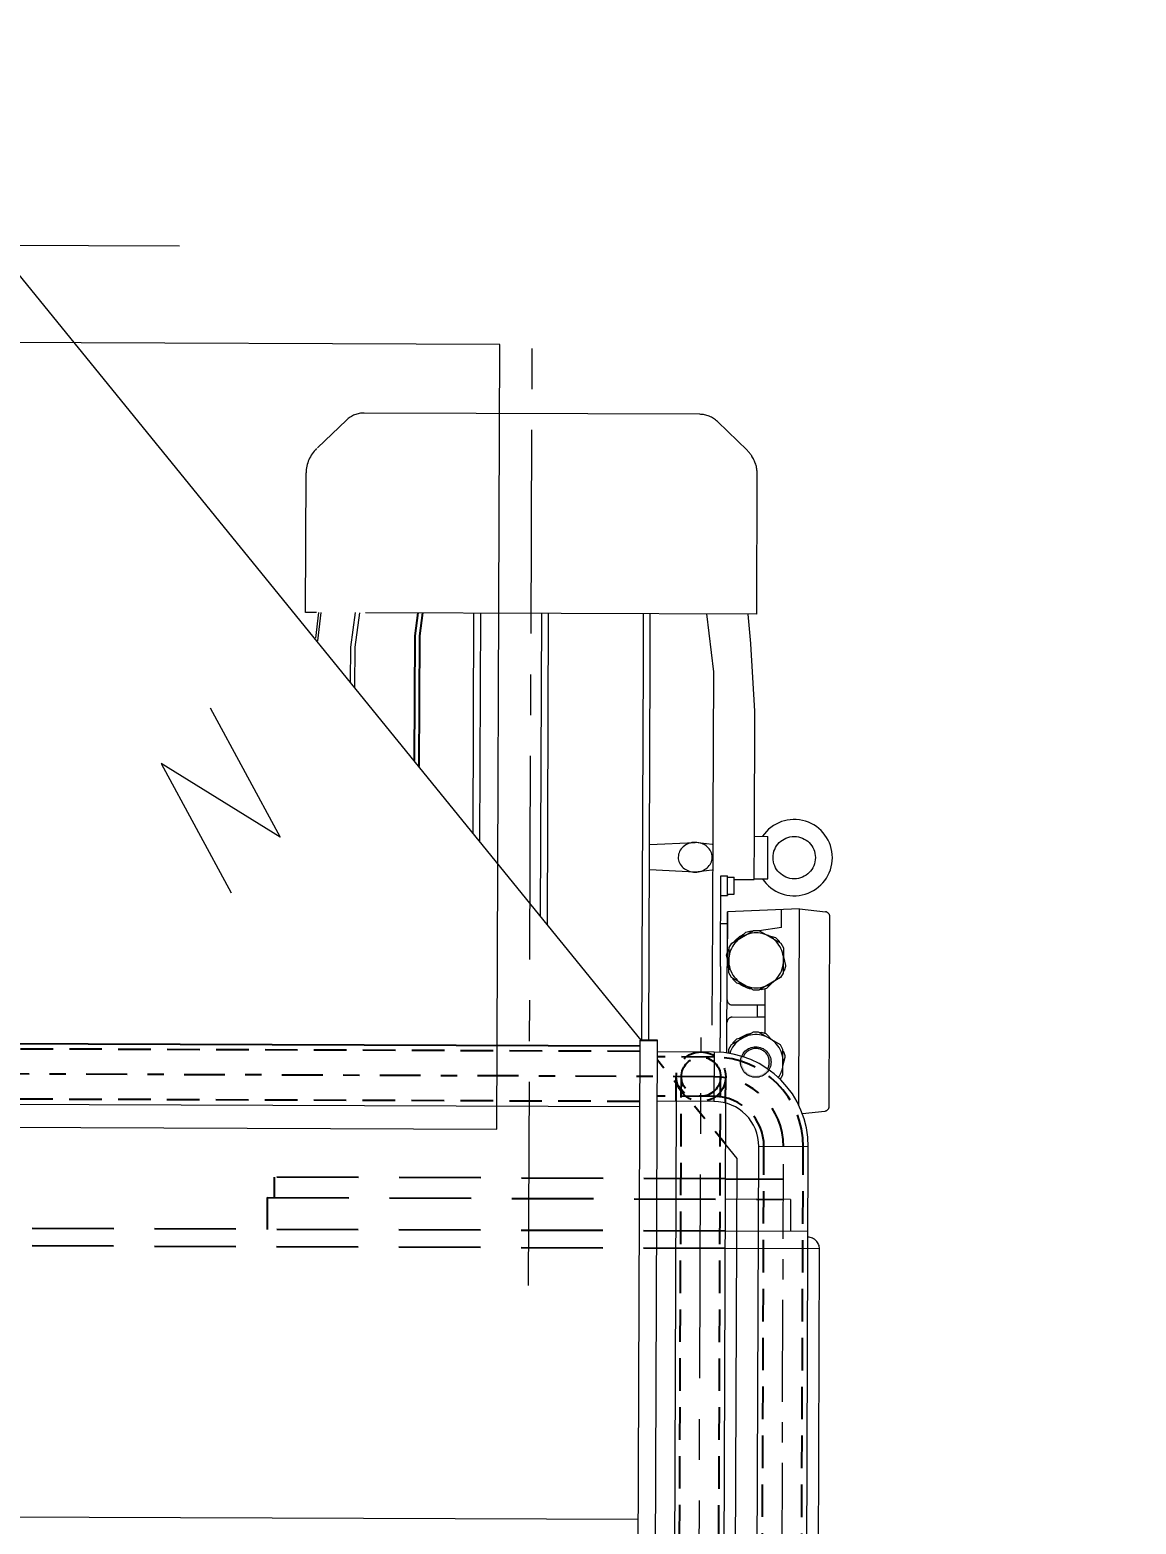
# Model space of a CAD drawing. Header units: millimetres. Extents: x -4 to 3776, y -4 to 4079.
# Drawn here: x 172.12 to 178.9, y 519.32 to 528.49 of the extents above; entities that cross this region are included whole.
import ezdxf
from ezdxf import colors
from ezdxf.entities.mleader import LeaderData, LeaderLine
from ezdxf.math import Vec2, Vec3

# ---------------------------------------------------------------- set-up
doc = ezdxf.new("R2010")
doc.units = ezdxf.units.MM
for name, pattern in [('ACAD_ISO04W100', [30, 24, -3, 0, -3]), ('CENTER', [2, 1.25, -0.25, 0.25, -0.25]), ('DASHDOT', [1, 0.5, -0.25, 0, -0.25]), ('DASHED', [0.75, 0.5, -0.25])]:
    doc.linetypes.add(name, pattern=pattern)
for name, color, linetype in [('1轮廓实线层', 7, 'Continuous'), ('4虚线层', 6, 'DASHED'), ('BK_kedu', 255, 'Continuous'), ('CENTER', 1, 'DASHDOT')]:
    doc.layers.add(name, color=color, linetype=linetype)
doc.layers.add('3中心线层', color=2, linetype='CENTER', lineweight=13)
doc.layers.add('刻度', color=3, linetype='ACAD_ISO04W100', lineweight=13)
doc.styles.get("Standard").update_dxf_attribs({"font": 'arial.ttf'})

# ---------------------------------------------------------------- blocks, each defined once
blk = doc.blocks.new('xiang zuo qi zhong ji')
at = {"ltscale": 0.1}
blk.add_hatch(color=3, dxfattribs=at).paths.add_polyline_path([(8.9757, 25.634, 1), (8.975, 25.4467, 0.198912), (9.0413, 25.4739), (9.034, 25.4813, -0.198912), (8.975, 25.4571, -1), (8.9757, 25.6236, -0.668179), (9.034, 25.4813), (9.0413, 25.4739, 0.668179)])
at = {"color": 3}
for p, q in [((8.2717, 25.675), (3.6079, 31.4159)), ((8.2272, 15.6172), (8.2655, 25.675)), ((8.3342, 15.6168), (8.3725, 25.6746)), ((8.72, 25.6019), (8.7188, 25.2988)), ((8.487, 25.2997), (8.4671, 20.0746)), ((8.7901, 25.2891), (8.7703, 20.0828)), ((8.8602, 24.9486), (8.7892, 25.0362)), ((8.8417, 20.1129), (8.8602, 24.9486)), ((8.9764, 20.3491), (8.9942, 25.0213)), ((9.2974, 25.0202), (8.9942, 25.0213)), ((9.2795, 20.3479), (9.2974, 25.0202)), ((9.1446, 24.6978), (9.145, 24.8227)), ((9.1891, 24.6977), (8.7879, 24.6992)), ((9.1891, 24.6977), (9.1884, 24.5015)), ((9.2954, 24.5011), (8.7871, 24.503)), ((9.295, 24.3941), (9.2954, 24.5011)), ((9.3663, 24.3938), (8.7867, 24.396)), ((9.3538, 21.1234), (9.3663, 24.3938))]:
    blk.add_line(p, q, dxfattribs=at)
at = {"color": 3, "ltscale": 0.5}
for p, q in [((7.4058, 29.9439), (4.0175, 29.9569)), ((7.3874, 25.1291), (7.4058, 29.9439)), ((5.6293, 27.715), (6.0583, 26.9207)), ((6.0583, 26.9207), (5.3283, 27.3727)), ((5.3283, 27.3727), (5.7572, 26.5783)), ((3.9992, 25.142), (7.3874, 25.1291))]:
    blk.add_line(p, q, dxfattribs=at)
at = {"color": 3, "ltscale": 0.1}
for p, q in [((6.4648, 29.4796), (6.2867, 29.3092)), ((8.6318, 29.515), (6.5732, 29.5229)), ((8.6318, 29.515), (6.5732, 29.5229)), ((8.8035, 29.4092), (8.74, 29.4709)), ((8.8035, 29.4092), (8.74, 29.4709)), ((8.9216, 29.2944), (8.8035, 29.4092)), ((6.2143, 28.2992), (6.2176, 29.155)), ((8.9814, 28.2886), (8.9847, 29.1444)), ((8.9814, 28.2886), (8.9847, 29.1444)), ((8.9814, 28.2886), (6.2143, 28.2992)), ((8.9814, 28.2886), (6.2351, 28.2991)), ((6.2938, 28.2988), (6.2741, 28.1409)), ((6.3085, 28.2988), (6.2868, 28.1252)), ((6.4907, 28.0869), (6.5201, 28.298)), ((6.5178, 28.0868), (6.5471, 28.2979)), ((7.2416, 26.9465), (7.2468, 28.2952)), ((7.2831, 26.8954), (7.2884, 28.2951)), ((7.6558, 26.4353), (7.6629, 28.2936)), ((7.6972, 26.3842), (7.7045, 28.2935)), ((8.2859, 28.001), (8.287, 28.2912)), ((8.3275, 28.0009), (8.3286, 28.2911)), ((8.7171, 27.9343), (8.6745, 28.2898)), ((8.9455, 28.1088), (8.9289, 28.2888)), ((6.4899, 27.8744), (6.4907, 28.0869)), ((6.5169, 27.8412), (6.5178, 28.0868)), ((8.97, 27.6926), (8.9456, 28.1072)), ((8.2771, 25.675), (8.2859, 28.001)), ((8.3187, 25.6748), (8.3275, 28.0009)), ((8.7137, 27.0301), (8.7171, 27.9343)), ((8.9671, 26.9257), (8.97, 27.6926)), ((8.7112, 26.3892), (8.7137, 27.0301)), ((8.3232, 26.8762), (8.6042, 26.8885)), ((8.7081, 26.8747), (8.6042, 26.8885)), ((8.9661, 26.6605), (8.9671, 26.9309)), ((8.9671, 26.9257), (9.0503, 26.9254)), ((9.0493, 26.6653), (9.0503, 26.9254)), ((8.6035, 26.7057), (8.3227, 26.7201)), ((8.7075, 26.7187), (8.6035, 26.7057)), ((8.7591, 26.1275), (8.7612, 26.6826)), ((8.7612, 26.6826), (8.8029, 26.6824)), ((8.8024, 26.5628), (8.8029, 26.6824)), ((8.8028, 26.6746), (8.8029, 26.6824)), ((8.8028, 26.6746), (8.8424, 26.6745)), ((8.842, 26.5704), (8.8424, 26.6745)), ((8.8423, 26.6609), (8.9661, 26.6605)), ((8.9661, 26.6657), (9.0493, 26.6653)), ((8.7608, 26.5629), (8.8024, 26.5628)), ((8.8024, 26.5706), (8.8024, 26.5628)), ((8.8024, 26.5706), (8.842, 26.5704)), ((8.802, 26.4617), (8.8007, 26.1273)), ((8.8011, 26.2124), (8.802, 26.4617)), ((9.2442, 26.4808), (8.802, 26.4617)), ((9.1335, 26.3668), (9.1339, 26.4604)), ((9.1339, 26.4604), (9.1339, 26.476)), ((9.2396, 25.2746), (9.2442, 26.4808)), ((9.2442, 26.4808), (9.4026, 26.4625)), ((9.4258, 25.2701), (9.4302, 26.4314)), ((8.7102, 26.1276), (8.7112, 26.3892)), ((8.8017, 26.3888), (8.7601, 26.389)), ((8.9153, 26.3373), (8.9468, 26.3457)), ((8.9621, 26.3476), (8.9947, 26.3475)), ((9.1335, 26.3668), (8.9969, 26.3462)), ((8.7968, 26.1968), (8.8054, 26.2283)), ((8.8114, 26.2425), (8.8278, 26.2707)), ((9.0961, 26.305), (9.1191, 26.2819)), ((9.1285, 26.2696), (9.1447, 26.2413)), ((9.1586, 26.1322), (9.1569, 26.1259)), ((8.7089, 25.7664), (8.7102, 26.1276)), ((8.7591, 26.1275), (8.7574, 25.6885)), ((8.7987, 25.6016), (8.8007, 26.1273)), ((8.827, 26.0594), (8.8108, 26.0878)), ((8.8593, 26.024), (8.8363, 26.0472)), ((9.1441, 26.0865), (9.1277, 26.0583)), ((9.1569, 26.1259), (9.1501, 26.1007)), ((8.9933, 25.9814), (8.9607, 25.9815)), ((9.0402, 25.9917), (9.0086, 25.9834)), ((9.0332, 25.9875), (9.0242, 25.9875)), ((9.0322, 25.717), (9.0332, 25.9875)), ((9.0328, 25.8897), (8.831, 25.8904)), ((8.9858, 25.816), (8.986, 25.8888)), ((9.0328, 25.8886), (8.986, 25.8888)), ((9.0326, 25.8148), (8.8308, 25.8155)), ((9.0326, 25.8158), (8.9858, 25.816)), ((8.7571, 25.6018), (8.7574, 25.6885)), ((8.858, 25.6818), (8.8348, 25.6588)), ((8.9923, 25.7233), (8.9597, 25.7235)), ((9.0391, 25.7127), (9.0076, 25.7213)), ((9.0322, 25.717), (9.0232, 25.717)), ((8.8254, 25.6466), (8.809, 25.6184)), ((9.1423, 25.6171), (9.1261, 25.6454)), ((9.1548, 25.5776), (9.1482, 25.6028)), ((9.1565, 25.5713), (9.1548, 25.5776)), ((9.1253, 25.4341), (9.1417, 25.4623)), ((9.261, 25.2244), (9.3979, 25.2392))]:
    blk.add_line(p, q, dxfattribs=at)
at = {"color": 3, "lineweight": 25}
for p, q in [((8.2655, 25.675), (8.3725, 25.6746)), ((-0.4231, 25.6725), (8.2654, 25.6393))]:
    blk.add_line(p, q, dxfattribs=at)
at = {"color": 3, "linetype": 'Continuous'}
for p, q in [((8.72, 25.6019), (8.3723, 25.6033)), ((8.264, 25.2649), (1.6123, 25.2902)), ((8.7188, 25.2988), (8.3711, 25.3001)), ((8.2543, 22.7326), (-0.3322, 22.7653))]:
    blk.add_line(p, q, dxfattribs=at)
at = {"color": 3, "lineweight": -3, "ltscale": 0.5}
blk.add_line((8.7884, 24.824), (9.145, 24.8227), dxfattribs=at)
at = {"color": 3, "ltscale": 0.1}
for points in [[(8.8278, 26.2707), (8.9621, 26.3476)], [(8.8759, 26.2983), (8.9153, 26.3373)], [(8.9468, 26.3457), (8.9549, 26.3435)], [(8.9947, 26.3475), (9.1285, 26.2696)], [(9.0426, 26.3196), (9.0961, 26.305)], [(8.8054, 26.2283), (8.8113, 26.2342)], [(8.8109, 26.1273), (8.8114, 26.2425)], [(9.1191, 26.2819), (9.1213, 26.2738)], [(9.1447, 26.2413), (9.1442, 26.126)], [(8.811, 26.1432), (8.7968, 26.1968)], [(9.1445, 26.1858), (9.1586, 26.1322)], [(8.8108, 26.0878), (8.8109, 26.1273)], [(8.9607, 25.9815), (8.827, 26.0594)], [(8.8363, 26.0472), (8.8342, 26.0552)], [(9.1277, 26.0583), (8.9933, 25.9814)], [(9.1442, 26.126), (9.1441, 26.0865)], [(9.1501, 26.1007), (9.1441, 26.0948)], [(8.9128, 26.0095), (8.8593, 26.024)], [(9.0086, 25.9834), (9.0006, 25.9856)], [(9.0795, 26.0308), (9.0402, 25.9917)], [(8.9597, 25.7235), (8.8254, 25.6466)], [(8.9116, 25.6959), (8.858, 25.6818)], [(9.1261, 25.6454), (8.9923, 25.7233)], [(9.0076, 25.7213), (8.9996, 25.7191)], [(9.0782, 25.6733), (9.0391, 25.7127)], [(8.809, 25.6184), (8.8089, 25.5947)], [(8.8348, 25.6588), (8.8326, 25.6507)], [(9.1421, 25.5776), (9.1423, 25.6171)], [(9.1482, 25.6028), (9.1423, 25.6088)], [(9.1417, 25.4623), (9.1421, 25.5776)], [(9.1419, 25.5178), (9.1565, 25.5713)]]:
    blk.add_lwpolyline(points, dxfattribs=at)
for centre, radius in [((9.2111, 26.7948), 0.13), ((8.9753, 25.5404), 0.0936)]:
    blk.add_circle(centre, radius, dxfattribs=at)
for centre, radius, start, end in [((6.5727, 29.3669), 0.156, 89.78145, 133.73982), ((6.5727, 29.3669), 0.156, 89.78145, 133.73982), ((8.6312, 29.359), 0.156, 45.82307, 89.78145), ((8.6312, 29.359), 0.156, 45.82307, 89.78145), ((6.4256, 29.1542), 0.2081, 133.73982, 179.78145), ((8.7766, 29.1452), 0.2081, 31.59581, 45.82307), ((8.7766, 29.1452), 0.2081, 359.78145, 31.59581), ((8.7766, 29.1452), 0.2081, 359.78145, 31.59581), ((9.2111, 26.7948), 0.2341, 213.53043, 146.03246), ((9.399, 26.4315), 0.0312, 359.78145, 83.40613), ((8.9777, 26.1645), 0.1685, 346.78924, 192.77365), ((8.9777, 26.1645), 0.1768, 115.24679, 139.3161), ((8.9777, 26.1645), 0.1768, 98.5522, 100.24679), ((8.9777, 26.1645), 0.1768, 175.24679, 192.15232), ((8.9777, 26.1645), 0.1768, 192.15232, 199.3161), ((8.9777, 26.1645), 0.1685, 192.77365, 346.78924), ((8.9777, 26.1645), 0.1768, 235.24679, 259.3161), ((8.8312, 25.9217), 0.0312, 179.78145, 269.78145), ((8.8306, 25.7843), 0.0312, 89.78145, 179.78145), ((8.9753, 25.5404), 0.1685, 12.77365, 161.56402), ((8.9753, 25.5404), 0.1768, 100.24679, 124.3161), ((8.9753, 25.5404), 0.1768, 160.24679, 161.99805), ((8.9753, 25.5404), 0.0832, 330.19069, 156.93565), ((8.9753, 25.5404), 0.1685, 325.56233, 12.77365), ((9.3946, 25.2702), 0.0312, 276.15677, 359.78145)]:
    blk.add_arc(centre, radius, start, end, dxfattribs=at)
at = {"color": 3}
for centre, radius in [((8.7178, 25.0224), 0.5796), ((8.7178, 25.0224), 0.2764), ((9.295, 24.3941), 0.0713)]:
    blk.add_arc(centre, radius, 359.78145, 89.78145, dxfattribs=at)
at = {"color": 3, "ltscale": 0.1, "extrusion": (0, 0, -1)}
blk.add_ellipse((8.6038, 26.7971), major_axis=(-0.104, 0.0004), ratio=0.878492, dxfattribs=at)
at = {"layer": '1轮廓实线层', "color": 3}
for p, q in [((6.8853, 28.1562), (6.9048, 28.2965)), ((6.9144, 28.156), (6.9339, 28.2964)), ((6.8824, 27.39), (6.8853, 28.1562)), ((6.9113, 27.3542), (6.9144, 28.156))]:
    blk.add_line(p, q, dxfattribs=at)
at = {"layer": '3中心线层', "color": 4}
blk.add_line((5.4414, 30.547), (0.4935, 30.5658), dxfattribs=at)
at = {"layer": '3中心线层', "color": 3}
for p, q in [((7.5821, 24.1692), (7.6042, 29.9675)), ((8.6169, 19.5997), (8.6401, 25.6918))]:
    blk.add_line(p, q, dxfattribs=at)
at = {"layer": '3中心线层', "color": 3, "ltscale": 0.5}
blk.add_line((9.1284, 20.4555), (9.1454, 24.9137), dxfattribs=at)
at = {"layer": '4虚线层', "color": 3, "ltscale": 0.4}
for p, q in [((8.2653, 25.6059), (-0.5442, 25.6395)), ((8.7199, 25.5707), (8.3721, 25.5721)), ((8.487, 25.2997), (8.4876, 25.4512)), ((8.4977, 19.9229), (8.5188, 25.4511)), ((8.7385, 19.922), (8.7596, 25.4502)), ((8.7901, 25.2891), (8.7908, 25.4501)), ((8.2641, 25.2983), (-0.5454, 25.3319)), ((8.719, 25.33), (8.3712, 25.3313)), ((9.0076, 20.349), (9.0254, 25.0212)), ((9.2483, 20.3481), (9.2662, 25.0203))]:
    blk.add_line(p, q, dxfattribs=at)
at = {"layer": '4虚线层', "color": 3, "ltscale": 0.2}
blk.add_line((8.7892, 25.0362), (8.3721, 25.5511), dxfattribs=at)
at = {"layer": '4虚线层', "color": 3}
for p, q in [((6.0238, 24.7097), (6.0243, 24.8346)), ((8.7884, 24.824), (6.0243, 24.8346)), ((5.9792, 24.7099), (5.9785, 24.5137)), ((5.9792, 24.7099), (9.1446, 24.6978)), ((8.7871, 24.503), (-0.2006, 24.5373)), ((8.7867, 24.396), (-0.2011, 24.4303))]:
    blk.add_line(p, q, dxfattribs=at)
at = {"layer": '4虚线层', "color": 3, "ltscale": 0.4}
for radius in [0.1516, 0.1204]:
    blk.add_circle((8.6392, 25.4507), radius, dxfattribs=at)
for radius in [0.5484, 0.3076]:
    blk.add_arc((8.7178, 25.0224), radius, 359.78145, 89.78145, dxfattribs=at)
at = {"layer": 'CENTER', "color": 3, "ltscale": 0.5}
blk.add_line((8.7194, 25.4504), (-0.9589, 25.4873), dxfattribs=at)
blk.add_arc((8.7178, 25.0224), 0.428, 359.78145, 89.78145, dxfattribs=at)

msp = doc.modelspace()

# ---------------------------------------------------------------- block references
at = {"layer": '刻度', "color": 4, "lineweight": 25}
msp.add_blockref('xiang zuo qi zhong ji', (167.5963, 496.6175), dxfattribs=at)

# ---------------------------------------------------------------- leaders
at = {"layer": 'BK_kedu'}
ml = msp.add_multileader_mtext('Standard', dxfattribs=at)
ml.set_content('', color=256)
ml.set_leader_properties()
ml.build(insert=Vec2(0, 0))
ml.multileader.update_dxf_attribs({"text_right_attachment_type": 6, "dogleg_length": 0.36, "arrow_head_size": 0.18})
ctx = ml.context
ctx.base_point, ctx.char_height, ctx.arrow_head_size, ctx.landing_gap_size, ctx.plane_origin = Vec3(3775.9986, 4079.3284), 0.18, 0.18, 0.09, Vec3(3774.6386, 4079.3284)
ctx.right_attachment = 6
notes = []
notes.append((ctx, [(0, (0, 0, 0), (0, 0), (1, 0), 1, [])]))
ctx.mtext.insert, ctx.mtext.flow_direction = Vec3(3776.0886, 4079.4184), 5
for ctx, leaders in notes:
    for number, flags, end, landing, length, lines in leaders:
        leader = LeaderData()
        leader.index, (leader.has_last_leader_line, leader.has_dogleg_vector, leader.attachment_direction) = number, flags
        leader.last_leader_point, leader.dogleg_vector, leader.dogleg_length = Vec3(end), Vec3(landing), length
        for number, points, colour, breaks in lines:
            line = LeaderLine()
            line.index, line.vertices, line.color, line.breaks = number, Vec3.list(points), colors.encode_raw_color(colour), breaks
            leader.lines.append(line)
        ctx.leaders.append(leader)

doc.saveas('drawing.dxf')
